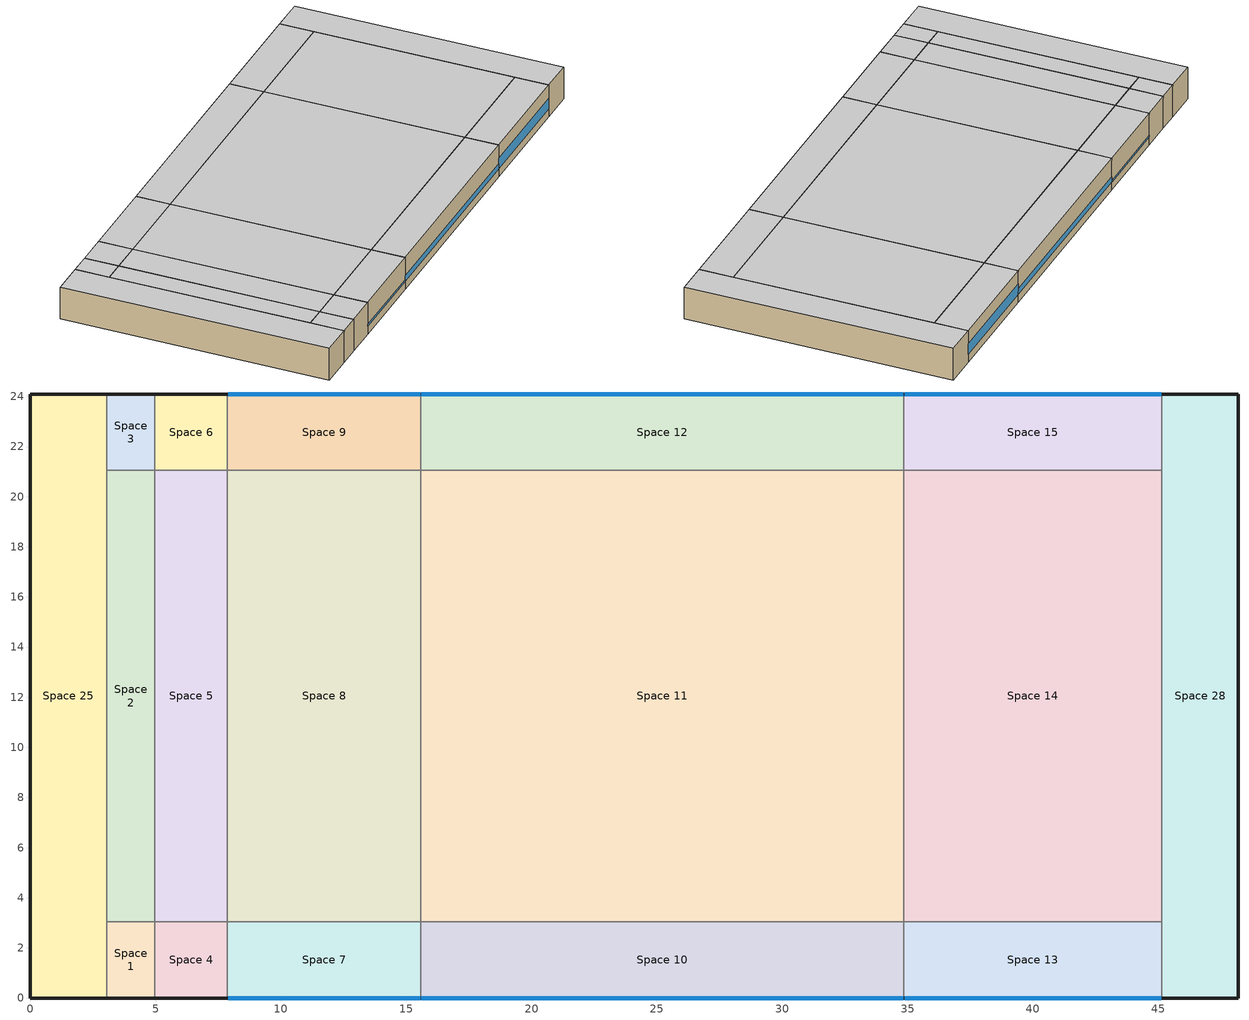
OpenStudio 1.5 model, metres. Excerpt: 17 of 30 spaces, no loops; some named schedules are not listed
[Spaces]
Space 1
 floor ground: 3.05,0 3.05,3.05 4.98,3.05 4.98,0 z0
 wall outside: 3.05,0 4.98,0 z0:3.05
 wall to Space 25: 3.05,3.05 3.05,0 z0:3.05
 wall to Space 2: 4.98,3.05 3.05,3.05 z0:3.05
 wall to Space 4: 4.98,0 4.98,3.05 z0:3.05
 ceiling adiabatic (Interior Ceiling): 4.98,0 4.98,3.05 3.05,3.05 3.05,0 z3.05
Space 2
 floor ground: 3.05,3.05 3.05,21.05 4.98,21.05 4.98,3.05 z0
 wall to Space 25: 3.05,21.05 3.05,3.05 z0:3.05
 wall to Space 3: 4.98,21.05 3.05,21.05 z0:3.05
 wall to Space 5: 4.98,3.05 4.98,21.05 z0:3.05
 ceiling adiabatic (Interior Ceiling): 4.98,3.05 4.98,21.05 3.05,21.05 3.05,3.05 z3.05
Space 3
 floor ground: 3.05,21.05 3.05,24.1 4.98,24.1 4.98,21.05 z0
 wall outside: 4.98,24.1 3.05,24.1 z0:3.05
 wall to Space 25: 3.05,24.1 3.05,21.05 z0:3.05
 wall to Space 6: 4.98,21.05 4.98,24.1 z0:3.05
 ceiling adiabatic (Interior Ceiling): 4.98,21.05 4.98,24.1 3.05,24.1 3.05,21.05 z3.05
Space 4
 floor ground: 4.98,0 4.98,3.05 7.87,3.05 7.87,0 z0
 wall outside: 4.98,0 7.87,0 z0:3.05
 wall to Space 5: 7.87,3.05 4.98,3.05 z0:3.05
 wall to Space 7: 7.87,0 7.87,3.05 z0:3.05
 ceiling adiabatic (Interior Ceiling): 7.87,0 7.87,3.05 4.98,3.05 4.98,0 z3.05
Space 5
 floor ground: 4.98,3.05 4.98,21.05 7.87,21.05 7.87,3.05 z0
 wall to Space 6: 7.87,21.05 4.98,21.05 z0:3.05
 wall to Space 8: 7.87,3.05 7.87,21.05 z0:3.05
 ceiling adiabatic (Interior Ceiling): 7.87,3.05 7.87,21.05 4.98,21.05 4.98,3.05 z3.05
Space 6
 floor ground: 4.98,21.05 4.98,24.1 7.87,24.1 7.87,21.05 z0
 wall outside: 7.87,24.1 4.98,24.1 z0:3.05
 wall to Space 9: 7.87,21.05 7.87,24.1 z0:3.05
 ceiling adiabatic (Interior Ceiling): 7.87,21.05 7.87,24.1 4.98,24.1 4.98,21.05 z3.05
Space 7
 floor ground: 7.87,0 7.87,3.05 15.58,3.05 15.58,0 z0
 wall outside: 7.87,0 15.58,0 z0:3.05
 wall to Space 8: 15.58,3.05 7.87,3.05 z0:3.05
 wall to Space 10: 15.58,0 15.58,3.05 z0:3.05
 window: 7.89,0 15.55,0 z0.76:0.92
 ceiling adiabatic (Interior Ceiling): 15.58,0 15.58,3.05 7.87,3.05 7.87,0 z3.05
Space 8
 floor ground: 7.87,3.05 7.87,21.05 15.58,21.05 15.58,3.05 z0
 wall to Space 9: 15.58,21.05 7.87,21.05 z0:3.05
 wall to Space 11: 15.58,3.05 15.58,21.05 z0:3.05
 ceiling adiabatic (Interior Ceiling): 15.58,3.05 15.58,21.05 7.87,21.05 7.87,3.05 z3.05
Space 9
 floor ground: 7.87,21.05 7.87,24.1 15.58,24.1 15.58,21.05 z0
 wall outside: 15.58,24.1 7.87,24.1 z0:3.05
 wall to Space 12: 15.58,21.05 15.58,24.1 z0:3.05
 window: 15.55,24.1 7.89,24.1 z0.76:0.92
 ceiling adiabatic (Interior Ceiling): 15.58,21.05 15.58,24.1 7.87,24.1 7.87,21.05 z3.05
Space 10
 floor ground: 15.58,0 15.58,3.05 34.86,3.05 34.86,0 z0
 wall outside: 15.58,0 34.86,0 z0:3.05
 wall to Space 11: 34.86,3.05 15.58,3.05 z0:3.05
 wall to Space 13: 34.86,0 34.86,3.05 z0:3.05
 window: 15.6,0 34.83,0 z0.76:1.27
 ceiling adiabatic (Interior Ceiling): 34.86,0 34.86,3.05 15.58,3.05 15.58,0 z3.05
Space 11
 floor ground: 15.58,3.05 15.58,21.05 34.86,21.05 34.86,3.05 z0
 wall to Space 12: 34.86,21.05 15.58,21.05 z0:3.05
 wall to Space 14: 34.86,3.05 34.86,21.05 z0:3.05
 ceiling adiabatic (Interior Ceiling): 34.86,3.05 34.86,21.05 15.58,21.05 15.58,3.05 z3.05
Space 12
 floor ground: 15.58,21.05 15.58,24.1 34.86,24.1 34.86,21.05 z0
 wall outside: 34.86,24.1 15.58,24.1 z0:3.05
 wall to Space 15: 34.86,21.05 34.86,24.1 z0:3.05
 window: 34.83,24.1 15.6,24.1 z0.76:1.27
 ceiling adiabatic (Interior Ceiling): 34.86,21.05 34.86,24.1 15.58,24.1 15.58,21.05 z3.05
Space 13
 floor ground: 34.86,0 34.86,3.05 45.15,3.05 45.15,0 z0
 wall outside: 34.86,0 45.15,0 z0:3.05
 wall to Space 14: 45.15,3.05 34.86,3.05 z0:3.05
 wall to Space 28: 45.15,0 45.15,3.05 z0:3.05
 window: 34.88,0 45.12,0 z0.76:1.77
 ceiling adiabatic (Interior Ceiling): 45.15,0 45.15,3.05 34.86,3.05 34.86,0 z3.05
Space 14
 floor ground: 34.86,3.05 34.86,21.05 45.15,21.05 45.15,3.05 z0
 wall to Space 15: 45.15,21.05 34.86,21.05 z0:3.05
 wall to Space 28: 45.15,3.05 45.15,21.05 z0:3.05
 ceiling adiabatic (Interior Ceiling): 45.15,3.05 45.15,21.05 34.86,21.05 34.86,3.05 z3.05
Space 15
 floor ground: 34.86,21.05 34.86,24.1 45.15,24.1 45.15,21.05 z0
 wall outside: 45.15,24.1 34.86,24.1 z0:3.05
 wall to Space 28: 45.15,21.05 45.15,24.1 z0:3.05
 window: 45.12,24.1 34.88,24.1 z0.76:1.77
 ceiling adiabatic (Interior Ceiling): 45.15,21.05 45.15,24.1 34.86,24.1 34.86,21.05 z3.05
Space 25
 floor ground: 0,0 0,24.1 3.05,24.1 3.05,0 z0
 wall outside: 3.05,24.1 0,24.1 0,0 3.05,0 z0:3.05
 ceiling adiabatic (Interior Ceiling): 3.05,0 3.05,24.1 0,24.1 0,0 z3.05
Space 28
 floor ground: 45.15,0 45.15,24.1 48.19,24.1 48.19,0 z0
 wall outside: 45.15,0 48.19,0 48.19,24.1 45.15,24.1 z0:3.05
 ceiling adiabatic (Interior Ceiling): 48.19,0 48.19,24.1 45.15,24.1 45.15,0 z3.05
[ClimateZones]
Climate Zone Institution Name 1=ASHRAE; Climate Zone Document Name 1=ANSI/ASHRAE Standard 169; Climate Zone Document Year 1=2006; Climate Zone Institution Name 2=CEC; Climate Zone Document Name 2=California Climate Zone Descriptions; Climate Zone Document Year 2=1995
[Building]
999999: Default Schedule Set=Building Hours of Operation; Standards Building Type=Office
[Site]
Lawrence_MA_USA: Latitude {deg}=42.72; Longitude {deg}=-71.12; Time Zone {hr}=-5; Elevation {m}=45.4
[Site:GroundTemperature:BuildingSurface]
19.527, 19.502, 19.536, 19.598, 20.002, 21.64, 22.225, 22.375, 21.449, 20.121, 19.802, 19.633
[Site:WaterMainsTemperature]
Calculation Method=Correlation; Annual Average Outdoor Air Temperature {C}=10.55; Maximum Difference In Monthly Average Outdoor Air Temperatures {deltaC}=26.4
[SizingPeriod:DesignDay] Barometric Pressure {Pa}=101253; Sky Clearness=0; Rain Indicator=0; Snow Indicator=0; Day of Month=21; Daylight Saving Time Indicator=0; Humidity Indicating Type=Wetbulb; Dry-Bulb Temperature Range Modifier Type=DefaultMultipliers
Name | Maximum Dry-Bulb Temperature {C} | Daily Dry-Bulb Temperature Range {deltaC} | Humidity Indicating Conditions at Maximum Dry-Bulb {BasedOnField A3} | Wind Speed {m/s} | Wind Direction {deg} | Month | Day Type | Solar Model Indicator | ASHRAE Taub | ASHRAE Taud
Boston Logan IntL Arpt Ann Clg .4% Condns WB=>MDB | 30.2 | 8.4 | 24.6 | 6.3 | 270 | 7 | SummerDesignDay | ASHRAETau | 0.488 | 1.95
Boston Logan IntL Arpt Ann Htg 99.6% Condns DB | -13.6 | 0 | -13.6 | 7.2 | 320 | 1 | WinterDesignDay | ASHRAEClearSky
Boston Logan IntL Arpt Ann Clg .4% Condns DB=>MWB | 32.7 | 8.4 | 22.9 | 6.3 | 270 | 7 | SummerDesignDay | ASHRAETau | 0.488 | 1.95
[DefaultConstructionSet]
DOE Ref 2004|ASHRAE 169-2006-5A|Office: Default Exterior Surface Constructions=DOE Ref 2004|ASHRAE 169-2006-5A|Office|ext_surf; Default Interior Surface Constructions=DOE Ref 2004|ASHRAE 169-2006-5A|Office|int_surf; Default Ground Contact Surface Constructions=DOE Ref 2004|ASHRAE 169-2006-5A|Office|ground_surf; Default Exterior SubSurface Constructions=DOE Ref 2004|ASHRAE 169-2006-5A|Office|ext_sub; Default Interior SubSurface Constructions=DOE Ref 2004|ASHRAE 169-2006-5A|Office|int_sub; Interior Partition Construction=Interior Partition
[DefaultSurfaceConstructions]
Name | Floor Construction | Wall Construction | Roof Ceiling Construction
DOE Ref 2004|ASHRAE 169-2006-5A|Office|ext_surf | ExtSlabCarpet 4in ClimateZone 1-8 | ASHRAE 90.1-2004 ExtWall Mass ClimateZone 5 | ASHRAE 90.1-2004 ExtRoof IEAD ClimateZone 5-6
DOE Ref 2004|ASHRAE 169-2006-5A|Office|int_surf | Interior Floor | Interior Wall | Interior Ceiling
DOE Ref 2004|ASHRAE 169-2006-5A|Office|ground_surf | ExtSlabCarpet 4in ClimateZone 1-8 | ExtSlabCarpet 4in ClimateZone 1-8 | ExtSlabCarpet 4in ClimateZone 1-8
[DefaultSubSurfaceConstructions]
Name | Fixed Window Construction | Operable Window Construction | Door Construction | Overhead Door Construction | Skylight Construction | Tubular Daylight Dome Construction | Tubular Daylight Diffuser Construction
DOE Ref 2004|ASHRAE 169-2006-5A|Office|ext_sub | ASHRAE 90.1-2004 ExtWindow ClimateZone 4-6 | ASHRAE 90.1-2004 ExtWindow ClimateZone 4-6 | Exterior Door | Exterior Door - Non-Swinging | ASHRAE 90.1-2004 Skylight ClimateZone 4-5 | Interior Window | Interior Window
DOE Ref 2004|ASHRAE 169-2006-5A|Office|int_sub | Interior Window | Interior Window | Interior Door
[Construction]
ASHRAE 90.1-2004 ExtWall Mass ClimateZone 5: 1IN Stucco, 8IN CONCRETE HW RefBldg, Mass NonRes Wall Insulation-1.43, 1/2IN Gypsum
ExtSlabCarpet 4in ClimateZone 1-8: MAT-CC05 4 HW CONCRETE, CP02 CARPET PAD
ASHRAE 90.1-2004 ExtRoof IEAD ClimateZone 5-6: Roof Membrane, IEAD NonRes Roof Insulation-2.85, Metal Decking
Interior Wall: G01a 19mm gypsum board, F04 Wall air space resistance, G01a 19mm gypsum board
Interior Floor: F16 Acoustic tile, F05 Ceiling air space resistance, M11 100mm lightweight concrete
Interior Ceiling: M11 100mm lightweight concrete, F05 Ceiling air space resistance, F16 Acoustic tile
ASHRAE 90.1-2004 ExtWindow ClimateZone 4-6: Fixed Window 3.24/0.39/0.31
Exterior Door: F08 Metal surface, I01 25mm insulation board
Exterior Door - Non-Swinging: F08 Metal surface, I02 50mm insulation board
ASHRAE 90.1-2004 Skylight ClimateZone 4-5: Skylight no curb 2.1-5 per 90.12004 CZ 4-5
Interior Window: Clear 3mm
Interior Door; Interior Partition: G05 25mm wood
[Material] Thermal Absorptance=0.9
Name | Roughness | Thickness {m} | Conductivity {W/m-K} | Density {kg/m3} | Specific Heat {J/kg-K} | Solar Absorptance | Visible Absorptance
1IN Stucco | Smooth | 0.0253 | 0.6918 | 1858 | 837 | 0.92 | 0.92
8IN CONCRETE HW RefBldg | Rough | 0.2032 | 1.311 | 2240 | 836.8 | 0.7 | 0.7
Mass NonRes Wall Insulation-1.43 | MediumRough | 0.0495495 | 0.049 | 265 | 836.8 | 0.7 | 0.7
1/2IN Gypsum | Smooth | 0.0127 | 0.16 | 784.9 | 830 | 0.4 | 0.4
MAT-CC05 4 HW CONCRETE | Rough | 0.1016 | 1.311 | 2240 | 836.8 | 0.85 | 0.85
Roof Membrane | VeryRough | 0.0095 | 0.16 | 1121.29 | 1460 | 0.7 | 0.7
IEAD NonRes Roof Insulation-2.85 | MediumRough | 0.127339 | 0.049 | 265 | 836.8 | 0.7 | 0.7
Metal Decking | MediumSmooth | 0.0015 | 45.006 | 7680 | 418.4 | 0.6 | 0.6
G01a 19mm gypsum board | MediumSmooth | 0.019 | 0.16 | 800 | 1090 | 0.4 | 0.4
F16 Acoustic tile | MediumSmooth | 0.0191 | 0.06 | 368 | 590 | 0.3 | 0.3
M11 100mm lightweight concrete | MediumRough | 0.1016 | 0.53 | 1280 | 840 | 0.5 | 0.5
F08 Metal surface | Smooth | 0.0008 | 45.28 | 7824 | 500 | 0.7 | 0.7
I01 25mm insulation board | MediumRough | 0.0254 | 0.03 | 43 | 1210 | 0.6 | 0.6
I02 50mm insulation board | MediumRough | 0.0508 | 0.03 | 43 | 1210 | 0.6 | 0.6
G05 25mm wood | MediumSmooth | 0.0254 | 0.15 | 608 | 1630 | 0.5 | 0.5
[Material:NoMass]
CP02 CARPET PAD: Roughness=Smooth; Thermal Resistance {m2-K/W}=0.1; Thermal Absorptance=0.9; Solar Absorptance=0.8; Visible Absorptance=0.8
[Material:AirGap]
Name | Thermal Resistance {m2-K/W}
F04 Wall air space resistance | 0.15
F05 Ceiling air space resistance | 0.18
[WindowMaterial:SimpleGlazingSystem] Solar Heat Gain Coefficient=0.39
Name | U-Factor {W/m2-K} | Visible Transmittance
Fixed Window 3.24/0.39/0.31 | 3.23646 | 0.31
Skylight no curb 2.1-5 per 90.12004 CZ 4-5 | 3.918 | 0.2
[WindowMaterial:Glazing]
Clear 3mm: Optical Data Type=SpectralAverage; Thickness {m}=0.003; Solar Transmittance at Normal Incidence=0.837; Front Side Solar Reflectance at Normal Incidence=0.075; Back Side Solar Reflectance at Normal Incidence=0; Visible Transmittance at Normal Incidence=0.898; Front Side Visible Reflectance at Normal Incidence=0.081; Back Side Visible Reflectance at Normal Incidence=0; Infrared Transmittance at Normal Incidence=0; Front Side Infrared Hemispherical Emissivity=0.84; Back Side Infrared Hemispherical Emissivity=0.84; Conductivity {W/m-K}=0.9; Dirt Correction Factor for Solar and Visible Transmittance=1; Solar Diffusing=No
[SpaceType] Default Construction Set=DOE Ref 2004|ASHRAE 169-2006-5A|Office; Standards Building Type=Office
Name | Design Specification Outdoor Air Object | Standards Space Type | Default Schedule Set
Office|BlendA|DOE Ref 2004|ASHRAE 169-2006-5A | Office|BlendA|DOE Ref 2004|ASHRAE 169-2006-5A|OutdoorAir | BlendA
Office|BlendB|DOE Ref 2004|ASHRAE 169-2006-5A | Office|BlendB|DOE Ref 2004|ASHRAE 169-2006-5A|OutdoorAir | BlendB
Office|IT_Room|DOE Ref 2004|ASHRAE 169-2006-5A | Office|IT_Room|DOE Ref 2004|ASHRAE 169-2006-5A|OutdoorAir | IT_Room | Office|IT_Room|DOE Ref 2004|ASHRAE 169-2006-5A|SchSet
Office|Elec/MechRoom|DOE Ref 2004|ASHRAE 169-2006-5A | Office|Elec/MechRoom|DOE Ref 2004|ASHRAE 169-2006-5A|OutdoorAir | Elec/MechRoom | Office|Elec/MechRoom|DOE Ref 2004|ASHRAE 169-2006-5A|SchSet
Office|PrintRoom|DOE Ref 2004|ASHRAE 169-2006-5A | Office|PrintRoom|DOE Ref 2004|ASHRAE 169-2006-5A|OutdoorAir | PrintRoom | Office|PrintRoom|DOE Ref 2004|ASHRAE 169-2006-5A|SchSet
Office|Restroom|DOE Ref 2004|ASHRAE 169-2006-5A | Office|Restroom|DOE Ref 2004|ASHRAE 169-2006-5A|OutdoorAir | Restroom | Office|Restroom|DOE Ref 2004|ASHRAE 169-2006-5A|SchSet
[BuildingStory]
Building Story 1: Nominal Z Coordinate {m}=0; Nominal Floor to Floor Height {m}=3.048
[Space] Building Story=Building Story 1
Name | Space Type | Thermal Zone
Space 1 | Office|Elec/MechRoom|DOE Ref 2004|ASHRAE 169-2006-5A | Thermal Zone 1
Space 2 | Office|Elec/MechRoom|DOE Ref 2004|ASHRAE 169-2006-5A | Thermal Zone 2
Space 3 | Office|Elec/MechRoom|DOE Ref 2004|ASHRAE 169-2006-5A | Thermal Zone 3
Space 4 | Office|PrintRoom|DOE Ref 2004|ASHRAE 169-2006-5A | Thermal Zone 4
Space 5 | Office|PrintRoom|DOE Ref 2004|ASHRAE 169-2006-5A | Thermal Zone 5
Space 6 | Office|PrintRoom|DOE Ref 2004|ASHRAE 169-2006-5A | Thermal Zone 6
Space 7 | Office|Restroom|DOE Ref 2004|ASHRAE 169-2006-5A | Thermal Zone 7
Space 8 | Office|Restroom|DOE Ref 2004|ASHRAE 169-2006-5A | Thermal Zone 8
Space 9 | Office|Restroom|DOE Ref 2004|ASHRAE 169-2006-5A | Thermal Zone 9
Space 10 | Office|BlendB|DOE Ref 2004|ASHRAE 169-2006-5A | Thermal Zone 10
Space 11 | Office|BlendB|DOE Ref 2004|ASHRAE 169-2006-5A | Thermal Zone 11
Space 12 | Office|BlendB|DOE Ref 2004|ASHRAE 169-2006-5A | Thermal Zone 12
Space 13 | Office|BlendA|DOE Ref 2004|ASHRAE 169-2006-5A | Thermal Zone 13
Space 14 | Office|BlendA|DOE Ref 2004|ASHRAE 169-2006-5A | Thermal Zone 14
Space 15 | Office|BlendA|DOE Ref 2004|ASHRAE 169-2006-5A | Thermal Zone 15
Space 25 | Office|IT_Room|DOE Ref 2004|ASHRAE 169-2006-5A | Thermal Zone 25
Space 28 | Office|IT_Room|DOE Ref 2004|ASHRAE 169-2006-5A | Thermal Zone 28
[ThermalZone] Multiplier=1; Use Ideal Air Loads=No
Name | Thermostat
Thermal Zone 1 | Thermostat Setpoint Dual Setpoint 16
Thermal Zone 2 | Thermostat Setpoint Dual Setpoint 18
Thermal Zone 3 | Thermostat Setpoint Dual Setpoint 17
Thermal Zone 4 | Thermostat Setpoint Dual Setpoint 13
Thermal Zone 5 | Thermostat Setpoint Dual Setpoint 15
Thermal Zone 6 | Thermostat Setpoint Dual Setpoint 14
Thermal Zone 7 | Thermostat Setpoint Dual Setpoint 23
Thermal Zone 8 | Thermostat Setpoint Dual Setpoint 22
Thermal Zone 9 | Thermostat Setpoint Dual Setpoint 24
Thermal Zone 10 | Thermostat Setpoint Dual Setpoint 21
Thermal Zone 11 | Thermostat Setpoint Dual Setpoint 20
Thermal Zone 12 | Thermostat Setpoint Dual Setpoint 19
Thermal Zone 13 | Thermostat Setpoint Dual Setpoint 27
Thermal Zone 14 | Thermostat Setpoint Dual Setpoint 28
Thermal Zone 15 | Thermostat Setpoint Dual Setpoint 30
Thermal Zone 25 | Thermostat Setpoint Dual Setpoint 5
Thermal Zone 28 | Thermostat Setpoint Dual Setpoint 9
[DefaultScheduleSet]
Name | Hours of Operation Schedule | Number of People Schedule | People Activity Level Schedule | Lighting Schedule | Electric Equipment Schedule | Gas Equipment Schedule | Hot Water Equipment Schedule | Infiltration Schedule
Building Hours of Operation | 0800|1700|Office|default|hoo - extend 0.0 shift 0.0
Office|IT_Room|DOE Ref 2004|ASHRAE 169-2006-5A|SchSet; Office|PrintRoom|DOE Ref 2004|ASHRAE 169-2006-5A|SchSet; Office|Elec/MechRoom|DOE Ref 2004|ASHRAE 169-2006-5A|SchSet; Office|Restroom|DOE Ref 2004|ASHRAE 169-2006-5A|SchSet |  | 0800|1700|Office|default|occ - extend 0.0 shift 0.0 | 0800|1700|Office|default|activity - extend 0.0 shift 0.0 | 0800|1700|Office|default|lighting - extend 0.0 shift 0.0 | 0800|1700|Office|default|elec_equip - extend 0.0 shift 0.0 | 0800|1700|Office|default|gas_equip - extend 0.0 shift 0.0 | 0800|1700|Office|default|swh - extend 0.0 shift 0.0 | 0800|1700|Office|default|infiltration - extend 0.0 shift 0.0
[People:Definition] Number of People Calculation Method=People/Area; Fraction Radiant=0.3
Name | People per Space Floor Area {person/m2}
IT_Room|PeopleDef | 0.0538196
PrintRoom|PeopleDef; Lobby|PeopleDef; Restroom|PeopleDef | 0.107639
Corridor|PeopleDef; Vending|PeopleDef | 0.0107639
BreakRoom|PeopleDef; Conference|PeopleDef | 0.538196
ClosedOffice|PeopleDef | 0.0511286
OpenOffice|PeopleDef | 0.0565105
[People]
Name | People Definition | Space or SpaceType | Number of People Schedule | Activity Level Schedule | Multiplier
IT_Room|PeopleInst | IT_Room|PeopleDef | Office|IT_Room|DOE Ref 2004|ASHRAE 169-2006-5A
PrintRoom|PeopleInst | PrintRoom|PeopleDef | Office|PrintRoom|DOE Ref 2004|ASHRAE 169-2006-5A
Corridor|PeopleInst | Corridor|PeopleDef | Office|BlendB|DOE Ref 2004|ASHRAE 169-2006-5A | 0800|1700|Office|default|elec_equip - extend 0.0 shift 0.0 | 0800|1700|Office|default|activity - extend 0.0 shift 0.0 | 0.324324
Lobby|PeopleInst | Lobby|PeopleDef | Office|BlendB|DOE Ref 2004|ASHRAE 169-2006-5A | 0800|1700|Office|default|elec_equip - extend 0.0 shift 0.0 | 0800|1700|Office|default|activity - extend 0.0 shift 0.0 | 0.162162
Vending|PeopleInst | Vending|PeopleDef | Office|BlendB|DOE Ref 2004|ASHRAE 169-2006-5A | 0800|1700|Office|default|elec_equip - extend 0.0 shift 0.0 | 0800|1700|Office|default|activity - extend 0.0 shift 0.0 | 0.0540541
Restroom|PeopleInst | Restroom|PeopleDef | Office|Restroom|DOE Ref 2004|ASHRAE 169-2006-5A
BreakRoom|PeopleInst | BreakRoom|PeopleDef | Office|BlendA|DOE Ref 2004|ASHRAE 169-2006-5A | 0800|1700|Office|default|elec_equip - extend 0.0 shift 0.0 | 0800|1700|Office|default|activity - extend 0.0 shift 0.0 | 0.037037
ClosedOffice|PeopleInst | ClosedOffice|PeopleDef | Office|BlendA|DOE Ref 2004|ASHRAE 169-2006-5A | 0800|1700|Office|default|elec_equip - extend 0.0 shift 0.0 | 0800|1700|Office|default|activity - extend 0.0 shift 0.0 | 0.444444
Conference|PeopleInst | Conference|PeopleDef | Office|BlendA|DOE Ref 2004|ASHRAE 169-2006-5A | 0800|1700|Office|default|elec_equip - extend 0.0 shift 0.0 | 0800|1700|Office|default|activity - extend 0.0 shift 0.0 | 0.148148
OpenOffice|PeopleInst | OpenOffice|PeopleDef | Office|BlendA|DOE Ref 2004|ASHRAE 169-2006-5A | 0800|1700|Office|default|elec_equip - extend 0.0 shift 0.0 | 0800|1700|Office|default|activity - extend 0.0 shift 0.0 | 0.37037
[DesignSpecification:OutdoorAir] Outdoor Air Method=Sum; Outdoor Air Flow Air Changes per Hour {1/hr}=0
Name | Outdoor Air Flow per Person {m3/s-person} | Outdoor Air Flow per Floor Area {m3/s-m2}
Office|IT_Room|DOE Ref 2004|ASHRAE 169-2006-5A|OutdoorAir; Office|PrintRoom|DOE Ref 2004|ASHRAE 169-2006-5A|OutdoorAir | 0 | 0.000254
Office|Elec/MechRoom|DOE Ref 2004|ASHRAE 169-2006-5A|OutdoorAir | 0 | 0
Office|BlendB|DOE Ref 2004|ASHRAE 169-2006-5A|OutdoorAir | 0.0057399 | 0.000212811
Office|Restroom|DOE Ref 2004|ASHRAE 169-2006-5A|OutdoorAir | 0 | 0.0048768
Office|BlendA|DOE Ref 2004|ASHRAE 169-2006-5A|OutdoorAir | 0.00911075 | 0
[SpaceInfiltration:DesignFlowRate] Schedule=0800|1700|Office|default|infiltration - extend 0.0 shift 0.0; Design Flow Rate Calculation Method=Flow/ExteriorArea
Name | Space or SpaceType | Flow per Exterior Surface Area {m3/s-m2}
IT_Room|Infiltration | Office|IT_Room|DOE Ref 2004|ASHRAE 169-2006-5A | 0.00030226
PrintRoom|Infiltration | Office|PrintRoom|DOE Ref 2004|ASHRAE 169-2006-5A | 0.00030226
Elec/MechRoom|Infiltration | Office|Elec/MechRoom|DOE Ref 2004|ASHRAE 169-2006-5A | 0.00030226
Corridor|Infiltration | Office|BlendB|DOE Ref 2004|ASHRAE 169-2006-5A | 9.80303e-05
Lobby|Infiltration | Office|BlendB|DOE Ref 2004|ASHRAE 169-2006-5A | 4.90151e-05
Stair|Infiltration | Office|BlendB|DOE Ref 2004|ASHRAE 169-2006-5A | 2.45076e-05
Storage|Infiltration | Office|BlendB|DOE Ref 2004|ASHRAE 169-2006-5A | 0.000114369
Vending|Infiltration | Office|BlendB|DOE Ref 2004|ASHRAE 169-2006-5A | 1.63384e-05
Restroom|Infiltration | Office|Restroom|DOE Ref 2004|ASHRAE 169-2006-5A | 0.00030226
BreakRoom|Infiltration | Office|BlendA|DOE Ref 2004|ASHRAE 169-2006-5A | 1.11948e-05
ClosedOffice|Infiltration | Office|BlendA|DOE Ref 2004|ASHRAE 169-2006-5A | 0.000134338
Conference|Infiltration | Office|BlendA|DOE Ref 2004|ASHRAE 169-2006-5A | 4.47793e-05
OpenOffice|Infiltration | Office|BlendA|DOE Ref 2004|ASHRAE 169-2006-5A | 0.000111948
[ThermostatSetpoint:DualSetpoint] Heating Setpoint Temperature Schedule=0800|1700|Office|default|htg_setpoint - extend 0.0 shift 0.0; Cooling Setpoint Temperature Schedule=0800|1700|Office|default|clg_setpoint - extend 0.0 shift 0.0
Thermostat Setpoint Dual Setpoint 5; Thermostat Setpoint Dual Setpoint 9; Thermostat Setpoint Dual Setpoint 13; Thermostat Setpoint Dual Setpoint 14; Thermostat Setpoint Dual Setpoint 15; Thermostat Setpoint Dual Setpoint 16; Thermostat Setpoint Dual Setpoint 17; Thermostat Setpoint Dual Setpoint 18; Thermostat Setpoint Dual Setpoint 19; Thermostat Setpoint Dual Setpoint 20; Thermostat Setpoint Dual Setpoint 21; Thermostat Setpoint Dual Setpoint 22; Thermostat Setpoint Dual Setpoint 23; Thermostat Setpoint Dual Setpoint 24; Thermostat Setpoint Dual Setpoint 27; Thermostat Setpoint Dual Setpoint 28; Thermostat Setpoint Dual Setpoint 30
[ElectricEquipment:Definition]
Name | Design Level Calculation Method | Design Level {W} | Watts per Space Floor Area {W/m2}
ElevatorElecEquipDef | EquipmentLevel | 14610
IT_Room|GenElecEquipDef | Watts/Area |  | 21.5278
PrintRoom|GenElecEquipDef | Watts/Area |  | 58.1251
Elec/MechRoom|GenElecEquipDef; Lobby|GenElecEquipDef; Restroom|GenElecEquipDef | Watts/Area |  | 2.90626
Corridor|GenElecEquipDef | Watts/Area |  | 3.12153
Vending|GenElecEquipDef | Watts/Area |  | 41.4411
BreakRoom|GenElecEquipDef | Watts/Area |  | 60.0626
ClosedOffice|GenElecEquipDef | Watts/Area |  | 9.3646
Conference|GenElecEquipDef | Watts/Area |  | 10.7639
OpenOffice|GenElecEquipDef | Watts/Area |  | 10.3334
[ElectricEquipment]
Name | Electric Equipment Definition | Space or SpaceType | Schedule | Multiplier
ElevatorElecEquipInst | ElevatorElecEquipDef | Space 11 | 0800|1700|Office|default|elevator - extend 0.0 shift 0.0 | 0.332105
IT_Room|GenElecEquipInst | IT_Room|GenElecEquipDef | Office|IT_Room|DOE Ref 2004|ASHRAE 169-2006-5A | 0800|1700|Office|default|elec_equip - extend 0.0 shift 0.0 | 1
PrintRoom|GenElecEquipInst | PrintRoom|GenElecEquipDef | Office|PrintRoom|DOE Ref 2004|ASHRAE 169-2006-5A | 0800|1700|Office|default|elec_equip - extend 0.0 shift 0.0 | 1
Elec/MechRoom|GenElecEquipInst | Elec/MechRoom|GenElecEquipDef | Office|Elec/MechRoom|DOE Ref 2004|ASHRAE 169-2006-5A | 0800|1700|Office|default|elec_equip - extend 0.0 shift 0.0 | 1
Corridor|GenElecEquipInst | Corridor|GenElecEquipDef | Office|BlendB|DOE Ref 2004|ASHRAE 169-2006-5A | 0800|1700|Office|default|elec_equip - extend 0.0 shift 0.0 | 0.324324
Lobby|GenElecEquipInst | Lobby|GenElecEquipDef | Office|BlendB|DOE Ref 2004|ASHRAE 169-2006-5A | 0800|1700|Office|default|elec_equip - extend 0.0 shift 0.0 | 0.162162
Vending|GenElecEquipInst | Vending|GenElecEquipDef | Office|BlendB|DOE Ref 2004|ASHRAE 169-2006-5A | 0800|1700|Office|default|elec_equip - extend 0.0 shift 0.0 | 0.0540541
Restroom|GenElecEquipInst | Restroom|GenElecEquipDef | Office|Restroom|DOE Ref 2004|ASHRAE 169-2006-5A | 0800|1700|Office|default|elec_equip - extend 0.0 shift 0.0 | 1
BreakRoom|GenElecEquipInst | BreakRoom|GenElecEquipDef | Office|BlendA|DOE Ref 2004|ASHRAE 169-2006-5A | 0800|1700|Office|default|elec_equip - extend 0.0 shift 0.0 | 0.037037
ClosedOffice|GenElecEquipInst | ClosedOffice|GenElecEquipDef | Office|BlendA|DOE Ref 2004|ASHRAE 169-2006-5A | 0800|1700|Office|default|elec_equip - extend 0.0 shift 0.0 | 0.444444
Conference|GenElecEquipInst | Conference|GenElecEquipDef | Office|BlendA|DOE Ref 2004|ASHRAE 169-2006-5A | 0800|1700|Office|default|elec_equip - extend 0.0 shift 0.0 | 0.148148
OpenOffice|GenElecEquipInst | OpenOffice|GenElecEquipDef | Office|BlendA|DOE Ref 2004|ASHRAE 169-2006-5A | 0800|1700|Office|default|elec_equip - extend 0.0 shift 0.0 | 0.37037
[Lights:Definition] Design Level Calculation Method=LightingLevel
Name | Lighting Level {W}
13|1||Compact Fluorescent | 13
50|1||Incandescent | 50
34|1||LED Troffer | 34
[Lights]
Name | Lights Definition | Space or SpaceType | Schedule | Multiplier
Space 25|IT_Room|GenLightsInst | 34|1||LED Troffer | Space 25 | 0800|1700|Office|default|lighting - extend 0.0 shift 0.0 - Occ Reduction | 12.1748
Space 25|IT_Room|TaskLightsInst | 13|1||Compact Fluorescent | Space 25 | 0800|1700|Office|default|lighting - extend 0.0 shift 0.0 - Occ Reduction | 13.3789
Space 25|IT_Room|AccentLightsInst | 50|1||Incandescent | Space 25 | 0800|1700|Office|default|lighting - extend 0.0 shift 0.0 - Occ Reduction | 1.73925
Space 28|IT_Room|GenLightsInst | 34|1||LED Troffer | Space 28 | 0800|1700|Office|default|lighting - extend 0.0 shift 0.0 - Occ Reduction | 12.1748
Space 28|IT_Room|TaskLightsInst | 13|1||Compact Fluorescent | Space 28 | 0800|1700|Office|default|lighting - extend 0.0 shift 0.0 - Occ Reduction | 13.3789
Space 28|IT_Room|AccentLightsInst | 50|1||Incandescent | Space 28 | 0800|1700|Office|default|lighting - extend 0.0 shift 0.0 - Occ Reduction | 1.73925
Space 4|PrintRoom|GenLightsInst | 34|1||LED Troffer | Space 4 | 0800|1700|Office|default|lighting - extend 0.0 shift 0.0 - Occ Reduction | 1.46097
Space 4|PrintRoom|TaskLightsInst | 13|1||Compact Fluorescent | Space 4 | 0800|1700|Office|default|lighting - extend 0.0 shift 0.0 - Occ Reduction | 1.60546
Space 4|PrintRoom|AccentLightsInst | 50|1||Incandescent | Space 4 | 0800|1700|Office|default|lighting - extend 0.0 shift 0.0 - Occ Reduction | 0.20871
Space 6|PrintRoom|GenLightsInst | 34|1||LED Troffer | Space 6 | 0800|1700|Office|default|lighting - extend 0.0 shift 0.0 - Occ Reduction | 1.46097
Space 6|PrintRoom|TaskLightsInst | 13|1||Compact Fluorescent | Space 6 | 0800|1700|Office|default|lighting - extend 0.0 shift 0.0 - Occ Reduction | 1.60546
Space 6|PrintRoom|AccentLightsInst | 50|1||Incandescent | Space 6 | 0800|1700|Office|default|lighting - extend 0.0 shift 0.0 - Occ Reduction | 0.20871
Space 5|PrintRoom|GenLightsInst | 34|1||LED Troffer | Space 5 | 0800|1700|Office|default|lighting - extend 0.0 shift 0.0 - Occ Reduction | 8.62806
Space 5|PrintRoom|TaskLightsInst | 13|1||Compact Fluorescent | Space 5 | 0800|1700|Office|default|lighting - extend 0.0 shift 0.0 - Occ Reduction | 9.48138
Space 5|PrintRoom|AccentLightsInst | 50|1||Incandescent | Space 5 | 0800|1700|Office|default|lighting - extend 0.0 shift 0.0 - Occ Reduction | 1.23258
Space 1|Elec/MechRoom|GenLightsInst | 34|1||LED Troffer | Space 1 | 0800|1700|Office|default|lighting - extend 0.0 shift 0.0 - Occ Reduction | 1.32816
Space 1|Elec/MechRoom|TaskLightsInst | 13|1||Compact Fluorescent | Space 1 | 0800|1700|Office|default|lighting - extend 0.0 shift 0.0 - Occ Reduction | 1.45951
Space 1|Elec/MechRoom|AccentLightsInst | 50|1||Incandescent | Space 1 | 0800|1700|Office|default|lighting - extend 0.0 shift 0.0 - Occ Reduction | 0.189737
Space 3|Elec/MechRoom|GenLightsInst | 34|1||LED Troffer | Space 3 | 0800|1700|Office|default|lighting - extend 0.0 shift 0.0 - Occ Reduction | 1.32816
Space 3|Elec/MechRoom|TaskLightsInst | 13|1||Compact Fluorescent | Space 3 | 0800|1700|Office|default|lighting - extend 0.0 shift 0.0 - Occ Reduction | 1.45951
Space 3|Elec/MechRoom|AccentLightsInst | 50|1||Incandescent | Space 3 | 0800|1700|Office|default|lighting - extend 0.0 shift 0.0 - Occ Reduction | 0.189737
Space 2|Elec/MechRoom|GenLightsInst | 34|1||LED Troffer | Space 2 | 0800|1700|Office|default|lighting - extend 0.0 shift 0.0 - Occ Reduction | 7.84369
Space 2|Elec/MechRoom|TaskLightsInst | 13|1||Compact Fluorescent | Space 2 | 0800|1700|Office|default|lighting - extend 0.0 shift 0.0 - Occ Reduction | 8.61944
Space 2|Elec/MechRoom|AccentLightsInst | 50|1||Incandescent | Space 2 | 0800|1700|Office|default|lighting - extend 0.0 shift 0.0 - Occ Reduction | 1.12053
Space 12|Corridor|GenLightsInst | 34|1||LED Troffer | Space 12 | 0800|1700|Office|default|lighting - extend 0.0 shift 0.0 - Daylighting Reduction | 1.43584
Space 12|Corridor|TaskLightsInst | 13|1||Compact Fluorescent | Space 12 | 0800|1700|Office|default|lighting - extend 0.0 shift 0.0 - Daylighting Reduction | 1.57785
Space 12|Corridor|AccentLightsInst | 50|1||Incandescent | Space 12 | 0800|1700|Office|default|lighting - extend 0.0 shift 0.0 - Daylighting Reduction | 0.205121
Space 11|Corridor|GenLightsInst | 34|1||LED Troffer | Space 11 | 0800|1700|Office|default|lighting - extend 0.0 shift 0.0 - Daylighting Reduction | 8.47966
Space 11|Corridor|TaskLightsInst | 13|1||Compact Fluorescent | Space 11 | 0800|1700|Office|default|lighting - extend 0.0 shift 0.0 - Daylighting Reduction | 9.31831
Space 11|Corridor|AccentLightsInst | 50|1||Incandescent | Space 11 | 0800|1700|Office|default|lighting - extend 0.0 shift 0.0 - Daylighting Reduction | 1.21138
Space 10|Corridor|GenLightsInst | 34|1||LED Troffer | Space 10 | 0800|1700|Office|default|lighting - extend 0.0 shift 0.0 - Daylighting Reduction | 1.43584
Space 10|Corridor|TaskLightsInst | 13|1||Compact Fluorescent | Space 10 | 0800|1700|Office|default|lighting - extend 0.0 shift 0.0 - Daylighting Reduction | 1.57785
Space 10|Corridor|AccentLightsInst | 50|1||Incandescent | Space 10 | 0800|1700|Office|default|lighting - extend 0.0 shift 0.0 - Daylighting Reduction | 0.205121
Space 12|Lobby|GenLightsInst | 34|1||LED Troffer | Space 12 | 0800|1700|Office|default|lighting - extend 0.0 shift 0.0 - Daylighting Reduction | 1.8666
Space 12|Lobby|TaskLightsInst | 13|1||Compact Fluorescent | Space 12 | 0800|1700|Office|default|lighting - extend 0.0 shift 0.0 - Daylighting Reduction | 2.05121
Space 12|Lobby|AccentLightsInst | 50|1||Incandescent | Space 12 | 0800|1700|Office|default|lighting - extend 0.0 shift 0.0 - Daylighting Reduction | 0.266657
Space 11|Lobby|GenLightsInst | 34|1||LED Troffer | Space 11 | 0800|1700|Office|default|lighting - extend 0.0 shift 0.0 - Daylighting Reduction | 11.0236
Space 11|Lobby|TaskLightsInst | 13|1||Compact Fluorescent | Space 11 | 0800|1700|Office|default|lighting - extend 0.0 shift 0.0 - Daylighting Reduction | 12.1138
Space 11|Lobby|AccentLightsInst | 50|1||Incandescent | Space 11 | 0800|1700|Office|default|lighting - extend 0.0 shift 0.0 - Daylighting Reduction | 1.57479
Space 10|Lobby|GenLightsInst | 34|1||LED Troffer | Space 10 | 0800|1700|Office|default|lighting - extend 0.0 shift 0.0 - Daylighting Reduction | 1.8666
Space 10|Lobby|TaskLightsInst | 13|1||Compact Fluorescent | Space 10 | 0800|1700|Office|default|lighting - extend 0.0 shift 0.0 - Daylighting Reduction | 2.05121
Space 10|Lobby|AccentLightsInst | 50|1||Incandescent | Space 10 | 0800|1700|Office|default|lighting - extend 0.0 shift 0.0 - Daylighting Reduction | 0.266657
Space 12|Stair|GenLightsInst | 34|1||LED Troffer | Space 12 | 0800|1700|Office|default|lighting - extend 0.0 shift 0.0 | 0.430753
Space 12|Stair|TaskLightsInst | 13|1||Compact Fluorescent | Space 12 | 0800|1700|Office|default|lighting - extend 0.0 shift 0.0 | 0.473355
Space 12|Stair|AccentLightsInst | 50|1||Incandescent | Space 12 | 0800|1700|Office|default|lighting - extend 0.0 shift 0.0 | 0.0615362
Space 11|Stair|GenLightsInst | 34|1||LED Troffer | Space 11 | 0800|1700|Office|default|lighting - extend 0.0 shift 0.0 | 2.5439
Space 11|Stair|TaskLightsInst | 13|1||Compact Fluorescent | Space 11 | 0800|1700|Office|default|lighting - extend 0.0 shift 0.0 | 2.79549
Space 11|Stair|AccentLightsInst | 50|1||Incandescent | Space 11 | 0800|1700|Office|default|lighting - extend 0.0 shift 0.0 | 0.363414
Space 10|Stair|GenLightsInst | 34|1||LED Troffer | Space 10 | 0800|1700|Office|default|lighting - extend 0.0 shift 0.0 | 0.430753
Space 10|Stair|TaskLightsInst | 13|1||Compact Fluorescent | Space 10 | 0800|1700|Office|default|lighting - extend 0.0 shift 0.0 | 0.473355
Space 10|Stair|AccentLightsInst | 50|1||Incandescent | Space 10 | 0800|1700|Office|default|lighting - extend 0.0 shift 0.0 | 0.0615362
Space 12|Storage|GenLightsInst | 34|1||LED Troffer | Space 12 | 0800|1700|Office|default|lighting - extend 0.0 shift 0.0 - Occ Reduction | 2.68024
Space 12|Storage|TaskLightsInst | 13|1||Compact Fluorescent | Space 12 | 0800|1700|Office|default|lighting - extend 0.0 shift 0.0 - Occ Reduction | 2.94532
Space 12|Storage|AccentLightsInst | 50|1||Incandescent | Space 12 | 0800|1700|Office|default|lighting - extend 0.0 shift 0.0 - Occ Reduction | 0.382892
Space 11|Storage|GenLightsInst | 34|1||LED Troffer | Space 11 | 0800|1700|Office|default|lighting - extend 0.0 shift 0.0 - Occ Reduction | 15.8287
Space 11|Storage|TaskLightsInst | 13|1||Compact Fluorescent | Space 11 | 0800|1700|Office|default|lighting - extend 0.0 shift 0.0 - Occ Reduction | 17.3942
Space 11|Storage|AccentLightsInst | 50|1||Incandescent | Space 11 | 0800|1700|Office|default|lighting - extend 0.0 shift 0.0 - Occ Reduction | 2.26124
Space 10|Storage|GenLightsInst | 34|1||LED Troffer | Space 10 | 0800|1700|Office|default|lighting - extend 0.0 shift 0.0 - Occ Reduction | 2.68024
Space 10|Storage|TaskLightsInst | 13|1||Compact Fluorescent | Space 10 | 0800|1700|Office|default|lighting - extend 0.0 shift 0.0 - Occ Reduction | 2.94532
Space 10|Storage|AccentLightsInst | 50|1||Incandescent | Space 10 | 0800|1700|Office|default|lighting - extend 0.0 shift 0.0 - Occ Reduction | 0.382892
Space 12|Vending|GenLightsInst | 34|1||LED Troffer | Space 12 | 0800|1700|Office|default|lighting - extend 0.0 shift 0.0 - Occ Reduction | 0.239307
Space 12|Vending|TaskLightsInst | 13|1||Compact Fluorescent | Space 12 | 0800|1700|Office|default|lighting - extend 0.0 shift 0.0 - Occ Reduction | 0.262975
Space 12|Vending|AccentLightsInst | 50|1||Incandescent | Space 12 | 0800|1700|Office|default|lighting - extend 0.0 shift 0.0 - Occ Reduction | 0.0341868
Space 11|Vending|GenLightsInst | 34|1||LED Troffer | Space 11 | 0800|1700|Office|default|lighting - extend 0.0 shift 0.0 - Occ Reduction | 1.41328
Space 11|Vending|TaskLightsInst | 13|1||Compact Fluorescent | Space 11 | 0800|1700|Office|default|lighting - extend 0.0 shift 0.0 - Occ Reduction | 1.55305
Space 11|Vending|AccentLightsInst | 50|1||Incandescent | Space 11 | 0800|1700|Office|default|lighting - extend 0.0 shift 0.0 - Occ Reduction | 0.201897
Space 10|Vending|GenLightsInst | 34|1||LED Troffer | Space 10 | 0800|1700|Office|default|lighting - extend 0.0 shift 0.0 - Occ Reduction | 0.239307
Space 10|Vending|TaskLightsInst | 13|1||Compact Fluorescent | Space 10 | 0800|1700|Office|default|lighting - extend 0.0 shift 0.0 - Occ Reduction | 0.262975
Space 10|Vending|AccentLightsInst | 50|1||Incandescent | Space 10 | 0800|1700|Office|default|lighting - extend 0.0 shift 0.0 - Occ Reduction | 0.0341868
Space 8|Restroom|GenLightsInst | 34|1||LED Troffer | Space 8 | 0800|1700|Office|default|lighting - extend 0.0 shift 0.0 - Occ Reduction | 18.8248
Space 8|Restroom|TaskLightsInst | 13|1||Compact Fluorescent | Space 8 | 0800|1700|Office|default|lighting - extend 0.0 shift 0.0 - Occ Reduction | 20.6866
Space 8|Restroom|AccentLightsInst | 50|1||Incandescent | Space 8 | 0800|1700|Office|default|lighting - extend 0.0 shift 0.0 - Occ Reduction | 2.68926
Space 7|Restroom|GenLightsInst | 34|1||LED Troffer | Space 7 | 0800|1700|Office|default|lighting - extend 0.0 shift 0.0 - Occ Reduction | 3.18758
Space 7|Restroom|TaskLightsInst | 13|1||Compact Fluorescent | Space 7 | 0800|1700|Office|default|lighting - extend 0.0 shift 0.0 - Occ Reduction | 3.50283
Space 7|Restroom|AccentLightsInst | 50|1||Incandescent | Space 7 | 0800|1700|Office|default|lighting - extend 0.0 shift 0.0 - Occ Reduction | 0.455368
Space 9|Restroom|GenLightsInst | 34|1||LED Troffer | Space 9 | 0800|1700|Office|default|lighting - extend 0.0 shift 0.0 - Occ Reduction | 3.18758
Space 9|Restroom|TaskLightsInst | 13|1||Compact Fluorescent | Space 9 | 0800|1700|Office|default|lighting - extend 0.0 shift 0.0 - Occ Reduction | 3.50283
Space 9|Restroom|AccentLightsInst | 50|1||Incandescent | Space 9 | 0800|1700|Office|default|lighting - extend 0.0 shift 0.0 - Occ Reduction | 0.455368
Space 13|BreakRoom|GenLightsInst | 34|1||LED Troffer | Space 13 | 0800|1700|Office|default|lighting - extend 0.0 shift 0.0 - Occ and Daylighting Reduction | 0.210054
Space 13|BreakRoom|TaskLightsInst | 13|1||Compact Fluorescent | Space 13 | 0800|1700|Office|default|lighting - extend 0.0 shift 0.0 - Occ and Daylighting Reduction | 0.230829
Space 13|BreakRoom|AccentLightsInst | 50|1||Incandescent | Space 13 | 0800|1700|Office|default|lighting - extend 0.0 shift 0.0 - Occ and Daylighting Reduction | 0.0300078
Space 14|BreakRoom|GenLightsInst | 34|1||LED Troffer | Space 14 | 0800|1700|Office|default|lighting - extend 0.0 shift 0.0 - Occ and Daylighting Reduction | 1.24052
Space 14|BreakRoom|TaskLightsInst | 13|1||Compact Fluorescent | Space 14 | 0800|1700|Office|default|lighting - extend 0.0 shift 0.0 - Occ and Daylighting Reduction | 1.3632
Space 14|BreakRoom|AccentLightsInst | 50|1||Incandescent | Space 14 | 0800|1700|Office|default|lighting - extend 0.0 shift 0.0 - Occ and Daylighting Reduction | 0.177217
Space 15|BreakRoom|GenLightsInst | 34|1||LED Troffer | Space 15 | 0800|1700|Office|default|lighting - extend 0.0 shift 0.0 - Occ and Daylighting Reduction | 0.210054
Space 15|BreakRoom|TaskLightsInst | 13|1||Compact Fluorescent | Space 15 | 0800|1700|Office|default|lighting - extend 0.0 shift 0.0 - Occ and Daylighting Reduction | 0.230829
Space 15|BreakRoom|AccentLightsInst | 50|1||Incandescent | Space 15 | 0800|1700|Office|default|lighting - extend 0.0 shift 0.0 - Occ and Daylighting Reduction | 0.0300078
Space 13|ClosedOffice|GenLightsInst | 34|1||LED Troffer | Space 13 | 0800|1700|Office|default|lighting - extend 0.0 shift 0.0 - Occ and Daylighting Reduction | 2.3106
Space 13|ClosedOffice|TaskLightsInst | 13|1||Compact Fluorescent | Space 13 | 0800|1700|Office|default|lighting - extend 0.0 shift 0.0 - Occ and Daylighting Reduction | 2.53912
Space 13|ClosedOffice|AccentLightsInst | 50|1||Incandescent | Space 13 | 0800|1700|Office|default|lighting - extend 0.0 shift 0.0 - Occ and Daylighting Reduction | 0.330085
Space 14|ClosedOffice|GenLightsInst | 34|1||LED Troffer | Space 14 | 0800|1700|Office|default|lighting - extend 0.0 shift 0.0 - Occ and Daylighting Reduction | 13.6457
Space 14|ClosedOffice|TaskLightsInst | 13|1||Compact Fluorescent | Space 14 | 0800|1700|Office|default|lighting - extend 0.0 shift 0.0 - Occ and Daylighting Reduction | 14.9953
Space 14|ClosedOffice|AccentLightsInst | 50|1||Incandescent | Space 14 | 0800|1700|Office|default|lighting - extend 0.0 shift 0.0 - Occ and Daylighting Reduction | 1.94938
Space 15|ClosedOffice|GenLightsInst | 34|1||LED Troffer | Space 15 | 0800|1700|Office|default|lighting - extend 0.0 shift 0.0 - Occ and Daylighting Reduction | 2.3106
Space 15|ClosedOffice|TaskLightsInst | 13|1||Compact Fluorescent | Space 15 | 0800|1700|Office|default|lighting - extend 0.0 shift 0.0 - Occ and Daylighting Reduction | 2.53912
Space 15|ClosedOffice|AccentLightsInst | 50|1||Incandescent | Space 15 | 0800|1700|Office|default|lighting - extend 0.0 shift 0.0 - Occ and Daylighting Reduction | 0.330085
Space 13|Conference|GenLightsInst | 34|1||LED Troffer | Space 13 | 0800|1700|Office|default|lighting - extend 0.0 shift 0.0 - Occ and Daylighting Reduction | 0.910235
Space 13|Conference|TaskLightsInst | 13|1||Compact Fluorescent | Space 13 | 0800|1700|Office|default|lighting - extend 0.0 shift 0.0 - Occ and Daylighting Reduction | 1.00026
Space 13|Conference|AccentLightsInst | 50|1||Incandescent | Space 13 | 0800|1700|Office|default|lighting - extend 0.0 shift 0.0 - Occ and Daylighting Reduction | 0.130034
Space 14|Conference|GenLightsInst | 34|1||LED Troffer | Space 14 | 0800|1700|Office|default|lighting - extend 0.0 shift 0.0 - Occ and Daylighting Reduction | 5.37557
Space 14|Conference|TaskLightsInst | 13|1||Compact Fluorescent | Space 14 | 0800|1700|Office|default|lighting - extend 0.0 shift 0.0 - Occ and Daylighting Reduction | 5.90722
Space 14|Conference|AccentLightsInst | 50|1||Incandescent | Space 14 | 0800|1700|Office|default|lighting - extend 0.0 shift 0.0 - Occ and Daylighting Reduction | 0.767939
Space 15|Conference|GenLightsInst | 34|1||LED Troffer | Space 15 | 0800|1700|Office|default|lighting - extend 0.0 shift 0.0 - Occ and Daylighting Reduction | 0.910235
Space 15|Conference|TaskLightsInst | 13|1||Compact Fluorescent | Space 15 | 0800|1700|Office|default|lighting - extend 0.0 shift 0.0 - Occ and Daylighting Reduction | 1.00026
Space 15|Conference|AccentLightsInst | 50|1||Incandescent | Space 15 | 0800|1700|Office|default|lighting - extend 0.0 shift 0.0 - Occ and Daylighting Reduction | 0.130034
Space 13|OpenOffice|GenLightsInst | 34|1||LED Troffer | Space 13 | 0800|1700|Office|default|lighting - extend 0.0 shift 0.0 - Occ and Daylighting Reduction | 1.9255
Space 13|OpenOffice|TaskLightsInst | 13|1||Compact Fluorescent | Space 13 | 0800|1700|Office|default|lighting - extend 0.0 shift 0.0 - Occ and Daylighting Reduction | 2.11593
Space 13|OpenOffice|AccentLightsInst | 50|1||Incandescent | Space 13 | 0800|1700|Office|default|lighting - extend 0.0 shift 0.0 - Occ and Daylighting Reduction | 0.275071
Space 14|OpenOffice|GenLightsInst | 34|1||LED Troffer | Space 14 | 0800|1700|Office|default|lighting - extend 0.0 shift 0.0 - Occ and Daylighting Reduction | 11.3714
Space 14|OpenOffice|TaskLightsInst | 13|1||Compact Fluorescent | Space 14 | 0800|1700|Office|default|lighting - extend 0.0 shift 0.0 - Occ and Daylighting Reduction | 12.496
Space 14|OpenOffice|AccentLightsInst | 50|1||Incandescent | Space 14 | 0800|1700|Office|default|lighting - extend 0.0 shift 0.0 - Occ and Daylighting Reduction | 1.62449
Space 15|OpenOffice|GenLightsInst | 34|1||LED Troffer | Space 15 | 0800|1700|Office|default|lighting - extend 0.0 shift 0.0 - Occ and Daylighting Reduction | 1.9255
Space 15|OpenOffice|TaskLightsInst | 13|1||Compact Fluorescent | Space 15 | 0800|1700|Office|default|lighting - extend 0.0 shift 0.0 - Occ and Daylighting Reduction | 2.11593
Space 15|OpenOffice|AccentLightsInst | 50|1||Incandescent | Space 15 | 0800|1700|Office|default|lighting - extend 0.0 shift 0.0 - Occ and Daylighting Reduction | 0.275071
[Exterior:Lights:Definition]
Perimeter Light Definition: Design Level {W}=393.704
[Exterior:Lights]
393.70356869096355 w Exterior Light: Exterior Lights Definition=Perimeter Light Definition; Schedule=0800|1700|Office|default|ext_lighting - extend 0.0 shift 0.0; Control Option=AstronomicalClock
[Schedule:Ruleset]
Name | Default Day Schedule | Summer Design Day Schedule | Winter Design Day Schedule
0800|1700|Office|default|hoo - extend 0.0 shift 0.0 | 0800|1700|Office|default|hoo Schedule Week Day | 0800|1700|Office|default|hoo Summer Design Day | 0800|1700|Office|default|hoo Winter Design Day
0800|1700|Office|default|elec_equip - extend 0.0 shift 0.0 | 0800|1700|Office|default|elec_equip |default | 0800|1700|Office|default|elec_equip Summer Design Day | 0800|1700|Office|default|elec_equip Winter Design Day
0800|1700|Office|default|htg_setpoint - extend 0.0 shift 0.0 | 0800|1700|Office|default|htg_setpoint |default | 0800|1700|Office|default|htg_setpoint Summer Design Day | 0800|1700|Office|default|htg_setpoint Winter Design Day
0800|1700|Office|default|gas_equip - extend 0.0 shift 0.0 | 0800|1700|Office|default|gas_equip |default | 0800|1700|Office|default|gas_equip Summer Design Day | 0800|1700|Office|default|gas_equip Winter Design Day
0800|1700|Office|default|swh - extend 0.0 shift 0.0 | 0800|1700|Office|default|swh |default | 0800|1700|Office|default|swh Summer Design Day | 0800|1700|Office|default|swh Winter Design Day
0800|1700|Office|default|elevator - extend 0.0 shift 0.0 | 0800|1700|Office|default|elevator |default | 0800|1700|Office|default|elevator Summer Design Day | 0800|1700|Office|default|elevator Winter Design Day
0800|1700|Office|default|infiltration - extend 0.0 shift 0.0 | 0800|1700|Office|default|infiltration |default | 0800|1700|Office|default|infiltration Summer Design Day | 0800|1700|Office|default|infiltration Winter Design Day
0800|1700|Office|default|lighting - extend 0.0 shift 0.0 | 0800|1700|Office|default|lighting |default | 0800|1700|Office|default|lighting Summer Design Day | 0800|1700|Office|default|lighting Winter Design Day
0800|1700|Office|default|ext_lighting - extend 0.0 shift 0.0 | 0800|1700|Office|default|ext_lighting |default | 0800|1700|Office|default|ext_lighting Summer Design Day | 0800|1700|Office|default|ext_lighting Winter Design Day
0800|1700|Office|default|activity - extend 0.0 shift 0.0 | 0800|1700|Office|default|activity |default | 0800|1700|Office|default|activity Summer Design Day | 0800|1700|Office|default|activity Winter Design Day
0800|1700|Office|default|occ - extend 0.0 shift 0.0 | 0800|1700|Office|default|occ |default | 0800|1700|Office|default|occ Summer Design Day | 0800|1700|Office|default|occ Winter Design Day
0800|1700|Office|default|clg_setpoint - extend 0.0 shift 0.0 | 0800|1700|Office|default|clg_setpoint |default | 0800|1700|Office|default|clg_setpoint Summer Design Day | 0800|1700|Office|default|clg_setpoint Winter Design Day
0800|1700|Office|default|lighting - extend 0.0 shift 0.0 - Occ Reduction | 0800|1700|Office|default|lighting |default 1 | 0800|1700|Office|default|lighting Summer Design Day 1 | 0800|1700|Office|default|lighting Winter Design Day 1
0800|1700|Office|default|lighting - extend 0.0 shift 0.0 - Occ and Daylighting Reduction | 0800|1700|Office|default|lighting |default 2 | 0800|1700|Office|default|lighting Summer Design Day 2 | 0800|1700|Office|default|lighting Winter Design Day 2
0800|1700|Office|default|lighting - extend 0.0 shift 0.0 - Daylighting Reduction | 0800|1700|Office|default|lighting |default 3 | 0800|1700|Office|default|lighting Summer Design Day 3 | 0800|1700|Office|default|lighting Winter Design Day 3
[Schedule:Day]
0800|1700|Office|default|hoo Schedule Week Day: 8, 0, 0, 17, 0, 1, 24, 0, 0
0800|1700|Office|default|hoo Winter Design Day: 24, 0, 0
0800|1700|Office|default|hoo Summer Design Day: 24, 0, 1
0800|1700|Office|default|elevator |default; 0800|1700|Office|default|elevator Summer Design Day; 0800|1700|Office|default|elevator Winter Design Day: 7, 0, 0, 7, 30, 0.17, 8, 0, 0.35, 8, 30, 0.52, 9, 0, 0.69, 9, 30, 0.54, 10, 0, 0.4, 10, 30, 0.43, 11, 0, 0.46, 11, 30, 0.49, 12, 0, 0.52, 12, 30, 0.55, 13, 0, 0.53, 13, 30, 0.51, 14, 0, 0.49, 14, 30, 0.46, 15, 0, 0.44, 15, 30, 0.42, 16, 0, 0.4, 16, 30, 0.5, 17, 0, 0.6, 17, 30, 0.46, 18, 0, 0.32, 18, 30, 0.18, 19, 0, 0.04, 24, 0, 0
0800|1700|Office|default|lighting |default 1: 5, 0, 0.0425, 5, 30, 0.085, 6, 0, 0.1275, 6, 30, 0.1785, 7, 0, 0.221, 7, 30, 0.2635, 8, 0, 0.306, 17, 0, 0.765, 17, 30, 0.7055, 18, 0, 0.646, 18, 30, 0.5865, 19, 0, 0.527, 19, 30, 0.4675, 20, 0, 0.408, 20, 30, 0.34, 21, 0, 0.2805, 21, 30, 0.221, 22, 0, 0.1615, 22, 30, 0.102, 24, 0, 0.0425
0800|1700|Office|default|lighting Summer Design Day 1; 0800|1700|Office|default|lighting Summer Design Day 3: 5, 0, 0.05, 5, 30, 0.1, 6, 0, 0.15, 6, 30, 0.21, 7, 0, 0.26, 21, 0, 1, 21, 30, 0.26, 22, 0, 0.19, 22, 30, 0.12, 24, 0, 0.05
0800|1700|Office|default|lighting Winter Design Day 1; 0800|1700|Office|default|lighting Winter Design Day 3: 24, 0, 0.05
0800|1700|Office|default|lighting |default 3: 5, 0, 0.04, 5, 30, 0.08, 6, 0, 0.12, 6, 30, 0.168, 7, 0, 0.208, 7, 30, 0.248, 8, 0, 0.288, 17, 0, 0.72, 17, 30, 0.664, 18, 0, 0.608, 18, 30, 0.552, 19, 0, 0.496, 19, 30, 0.44, 20, 0, 0.384, 20, 30, 0.32, 21, 0, 0.264, 21, 30, 0.208, 22, 0, 0.152, 22, 30, 0.096, 24, 0, 0.04
[Schedule:Rule] Date Specification Type=DateRange; Start Month=1; Start Day=1; End Month=12; End Day=31
Name | Schedule Ruleset | Rule Order | Day Schedule | Apply Sunday | Apply Saturday
0800|1700|Office|default|elevator |1/1-12/31|Sun Rule | 0800|1700|Office|default|elevator - extend 0.0 shift 0.0 | 0 | 0800|1700|Office|default|elevator |1/1-12/31|Sun | Yes
0800|1700|Office|default|elevator |1/1-12/31|Sat Rule | 0800|1700|Office|default|elevator - extend 0.0 shift 0.0 | 1 | 0800|1700|Office|default|elevator |1/1-12/31|Sat |  | Yes
0800|1700|Office|default|lighting |1/1-12/31|Sun Rule 1 | 0800|1700|Office|default|lighting - extend 0.0 shift 0.0 - Occ Reduction | 0 | 0800|1700|Office|default|lighting |1/1-12/31|Sun 1 | Yes
0800|1700|Office|default|lighting |1/1-12/31|Sat Rule 1 | 0800|1700|Office|default|lighting - extend 0.0 shift 0.0 - Occ Reduction | 1 | 0800|1700|Office|default|lighting |1/1-12/31|Sat 1 |  | Yes
0800|1700|Office|default|lighting |1/1-12/31|Sun Rule 3 | 0800|1700|Office|default|lighting - extend 0.0 shift 0.0 - Daylighting Reduction | 0 | 0800|1700|Office|default|lighting |1/1-12/31|Sun 3 | Yes
0800|1700|Office|default|lighting |1/1-12/31|Sat Rule 3 | 0800|1700|Office|default|lighting - extend 0.0 shift 0.0 - Daylighting Reduction | 1 | 0800|1700|Office|default|lighting |1/1-12/31|Sat 3 |  | Yes
